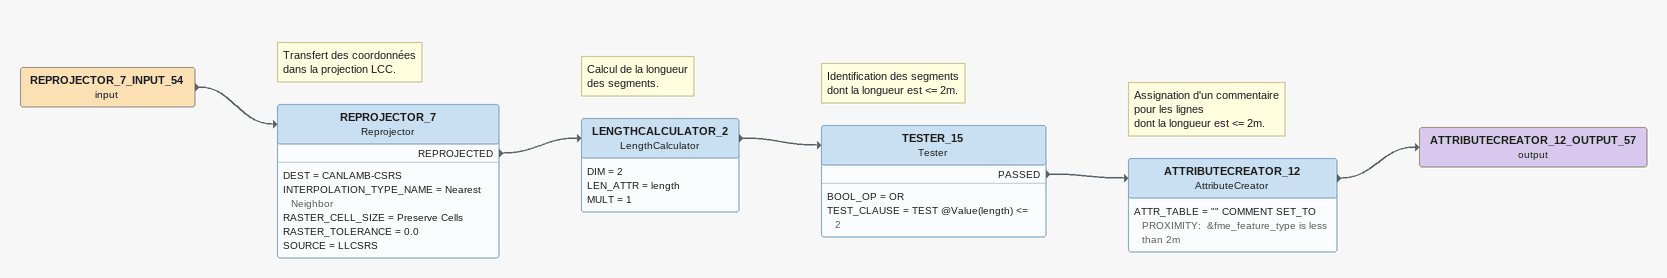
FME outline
REPROJECTOR_7_INPUT_54 (input)
    -> REPROJECTOR_7
Note: Transfert des coordonnées / dans la projection LCC.
REPROJECTOR_7: Reprojector
    DEST = CANLAMB-CSRS
    INTERPOLATION_TYPE_NAME = Nearest Neighbor
    RASTER_CELL_SIZE = Preserve Cells
    RASTER_TOLERANCE = 0.0
    SOURCE = LLCSRS
    REPROJECTED -> LENGTHCALCULATOR_2
Note: Calcul de la longueur / des segments.
LENGTHCALCULATOR_2: LengthCalculator
    DIM = 2
    LEN_ATTR = length
    MULT = 1
    -> TESTER_15
Note: Identification des segments / dont la longueur est <= 2m.
TESTER_15: Tester
    BOOL_OP = OR
    TEST_CLAUSE = TEST @Value(length) <= 2
    PASSED -> ATTRIBUTECREATOR_12
Note: Assignation d'un commentaire / pour les lignes / dont la longueur est <= 2m.
ATTRIBUTECREATOR_12: AttributeCreator
    ATTR_TABLE = "" COMMENT SET_TO PROXIMITY:  &fme_feature_type is less than 2m
    -> ATTRIBUTECREATOR_12_OUTPUT_57 (output)
ATTRIBUTECREATOR_12_OUTPUT_57 (output)
